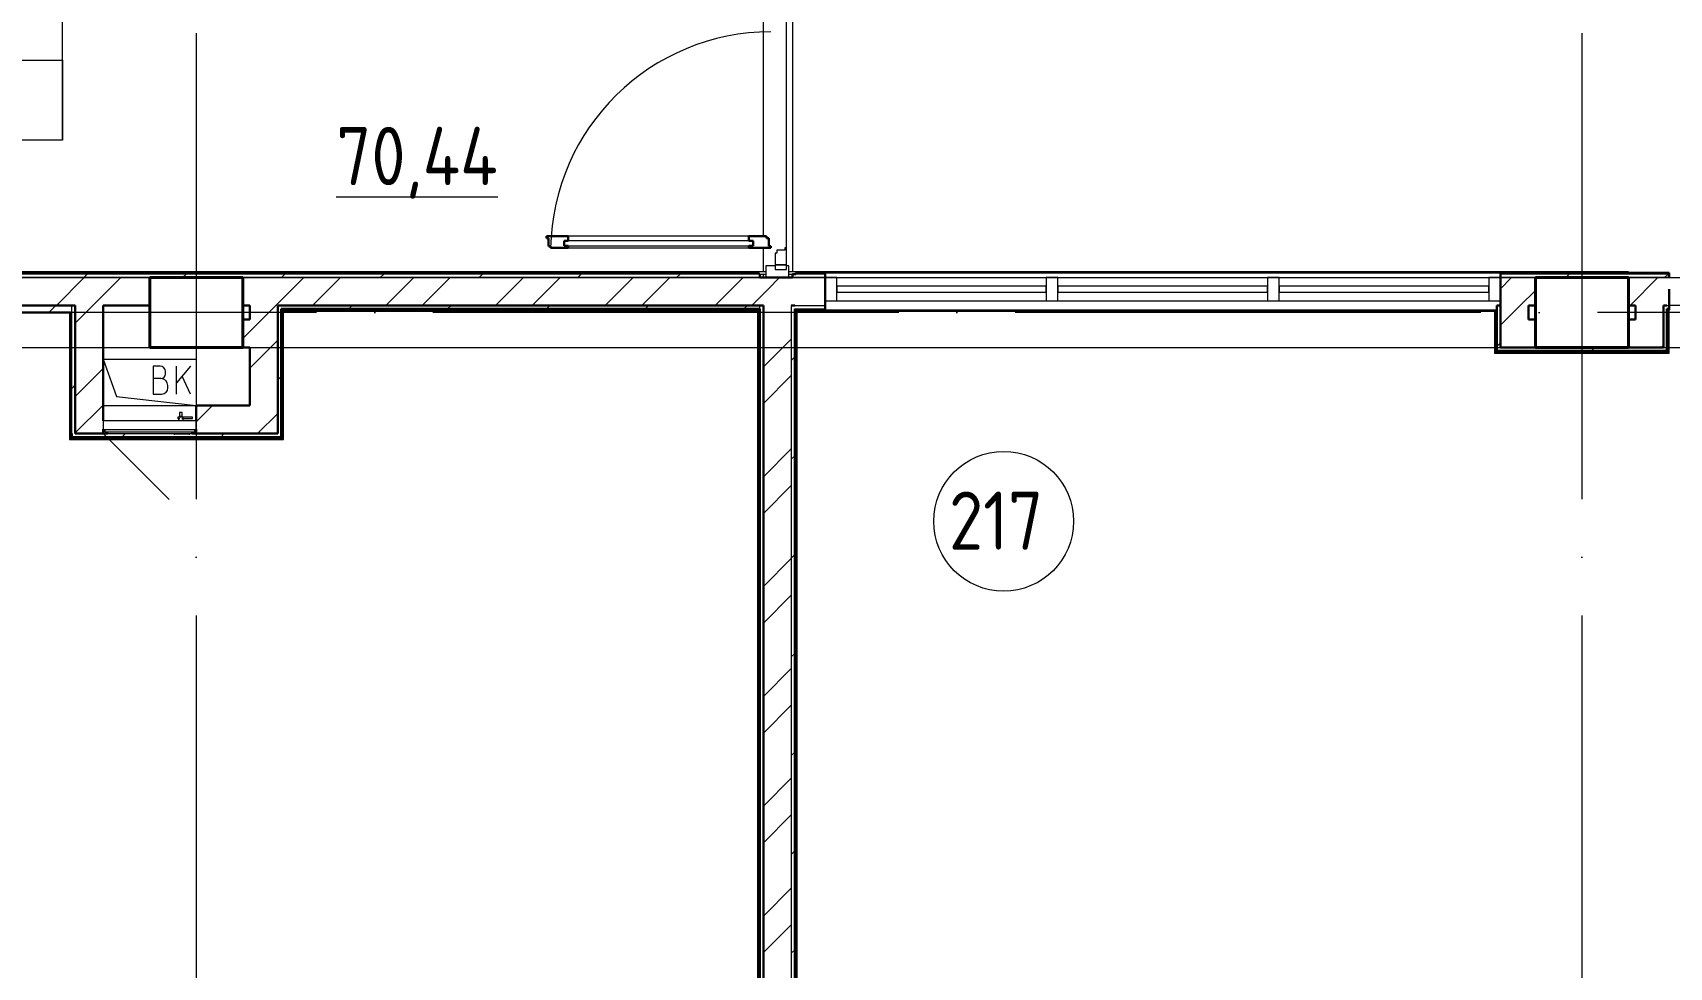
# Model space of a CAD drawing. Header units: millimetres. Extents: x -695119 to 412940, y -249585 to 622758.
# Drawn here: x 298338 to 305366, y 63650 to 67663 of the extents above; entities that cross this region are included whole.
import ezdxf

# ---------------------------------------------------------------- set-up
doc = ezdxf.new("R2010")
doc.units = ezdxf.units.MM
doc.linetypes.add('ADSK_Линия сетки', pattern=[25, 20, -2.5, 0, -2.5])
doc.linetypes.add('ADSK_Сверху', pattern=[450, 300, -150])
for name, color, linetype, lineweight in [('_СС_КНС-Внешние связи', 250, 'Continuous', 30), ('Витраж', 252, 'Continuous', 9), ('Двери', 8, 'Continuous', 9), ('Линии', 7, 'Continuous', 9), ('Марки помещений', 8, 'Continuous', 20), ('Несущие колонны', 252, 'Continuous', 18), ('Оборудование', 8, 'Continuous', 18), ('Ограждение', 8, 'Continuous', 9), ('Оси', 252, 'Continuous', 9), ('Панели витража', 8, 'Continuous', 9), ('Перекрытие', 252, 'Continuous', 18), ('Стены наружные', 252, 'Continuous', 18), ('Стены штриховка', 7, 'Continuous', 9)]:
    doc.layers.add(name, color=color, linetype=linetype, lineweight=lineweight)
doc.layers.add('Двери открывание', color=7, linetype='Continuous', lineweight=9, true_color=0xc0c0c0)
doc.styles.add('GOST Common_2', font='', dxfattribs={"width": 0.9, "height": 250})
doc.styles.get('GOST Common_2').set_extended_font_data('GOST type B')

# ---------------------------------------------------------------- blocks, each defined once
blk = doc.blocks.new('план 2 этажа')
at = {"color": 251, "lineweight": 18, "true_color": 0x636466}
for p, q in [((298640.8, 66261.6), (298698.3, 66100.5)), ((298640.8, 66261.6), (299040.8, 66261.6)), ((298885.3, 66230.9), (298855.3, 66230.9)), ((298855.3, 66230.9), (298855.3, 66110.9)), ((298908.6, 66197.6), (298908.6, 66207.6)), ((299015.3, 66230.9), (298955.3, 66159.4)), ((298955.3, 66110.9), (298955.3, 66230.9)), ((299040.8, 66261.6), (299040.8, 66061.6)), ((298888.6, 66177.6), (298855.3, 66177.6)), ((298918.6, 66137.6), (298918.6, 66147.6)), ((299015.3, 66110.9), (298979.3, 66188)), ((298698.3, 66100.5), (299040.8, 66061.6)), ((298855.3, 66110.9), (298891.9, 66110.9))]:
    blk.add_line(p, q, dxfattribs=at)
for centre, radius, start, end in [((298885.3, 66207.6), 23.3, 0, 90), ((298888.6, 66197.6), 20, 270, 0), ((298888.6, 66147.6), 30, 0, 90), ((298891.9, 66137.6), 26.7, 270, 0)]:
    blk.add_arc(centre, radius, start, end, dxfattribs=at)
at = {"layer": 'Витраж', "color": 251, "lineweight": 18, "true_color": 0x636466, "extrusion": (0, 0, -1)}
for p, q in [((301485.8, 66661.6), (301485.8, 66611.6)), ((301525.8, 66661.6), (301485.8, 66661.6)), ((301585.8, 66661.6), (301575.8, 66661.6)), ((301585.8, 66611.6), (301585.8, 66661.6)), ((301485.8, 66611.6), (301585.8, 66611.6)), ((301790.8, 66611.6), (301740.8, 66611.6)), ((301740.8, 66611.6), (301740.8, 66511.6)), ((301790.8, 66511.6), (301790.8, 66611.6)), ((302740.8, 66611.6), (302690.8, 66611.6)), ((302690.8, 66611.6), (302690.8, 66511.6)), ((302740.8, 66511.6), (302740.8, 66611.6)), ((303690.8, 66611.6), (303640.8, 66611.6)), ((303640.8, 66611.6), (303640.8, 66511.6)), ((303690.8, 66511.6), (303690.8, 66611.6)), ((301740.8, 66511.6), (301790.8, 66511.6)), ((302690.8, 66511.6), (302740.8, 66511.6)), ((303640.8, 66511.6), (303690.8, 66511.6))]:
    blk.add_line(p, q, dxfattribs=at)
at = {"layer": 'Витраж', "color": 251, "true_color": 0x636466}
for p, q in [((301790.8, 66611.6), (302690.8, 66611.6)), ((302740.8, 66611.6), (303640.8, 66611.6)), ((303690.8, 66611.6), (304590.8, 66611.6)), ((301790.8, 66511.6), (302690.8, 66511.6)), ((302740.8, 66511.6), (303640.8, 66511.6)), ((303690.8, 66511.6), (304590.8, 66511.6))]:
    blk.add_line(p, q, dxfattribs=at)
at = {"layer": 'Витраж', "color": 251, "lineweight": 18, "true_color": 0x636466}
for p, q in [((304640.8, 66611.6), (304590.8, 66611.6)), ((304590.8, 66611.6), (304590.8, 66511.6)), ((304640.8, 66511.6), (304640.8, 66611.6)), ((304590.8, 66511.6), (304640.8, 66511.6))]:
    blk.add_line(p, q, dxfattribs=at)
at = {"layer": 'Двери', "color": 251, "lineweight": 30, "true_color": 0x636466}
for p, q in [((300637.8, 66788.6), (300543.8, 66788.6)), ((300543.8, 66788.6), (300543.8, 66780.6)), ((300543.8, 66780.6), (300552.8, 66780.6)), ((300552.8, 66780.6), (300552.8, 66746.6)), ((300637.8, 66768.6), (300619.8, 66768.6)), ((300619.8, 66768.6), (300619.8, 66747.6)), ((300637.8, 66788.6), (300637.8, 66768.6)), ((301489.8, 66788.6), (301413.8, 66788.6)), ((301413.8, 66788.6), (301413.8, 66768.6)), ((301413.8, 66768.6), (301431.8, 66768.6)), ((301431.8, 66768.6), (301431.8, 66747.6)), ((301489.8, 66780.6), (301489.8, 66788.6)), ((301498.8, 66780.6), (301489.8, 66780.6)), ((301498.8, 66746.6), (301498.8, 66780.6)), ((300552.8, 66746.6), (300561.8, 66746.6)), ((300561.8, 66746.6), (300561.8, 66738.6)), ((300561.8, 66738.6), (300637.8, 66738.6)), ((300619.8, 66747.6), (300637.8, 66747.6)), ((300637.8, 66747.6), (300637.8, 66738.6)), ((301413.8, 66747.6), (301413.8, 66738.6)), ((301431.8, 66747.6), (301413.8, 66747.6)), ((301413.8, 66738.6), (301507.8, 66738.6)), ((301507.8, 66746.6), (301498.8, 66746.6)), ((301507.8, 66738.6), (301507.8, 66746.6))]:
    blk.add_line(p, q, dxfattribs=at)
at = {"layer": 'Двери', "color": 251, "true_color": 0x636466}
for p, q in [((301431.8, 66768.6), (300619.8, 66768.6)), ((300619.8, 66768.6), (300619.8, 66747.6)), ((301413.8, 66788.6), (300637.8, 66788.6)), ((301431.8, 66747.6), (301431.8, 66768.6)), ((300619.8, 66747.6), (301431.8, 66747.6)), ((300637.8, 66738.6), (301413.8, 66738.6)), ((301525.8, 66715.6), (301525.8, 66666.6)), ((301533.8, 66715.6), (301525.8, 66715.6)), ((301567.8, 66729.6), (301533.8, 66729.6)), ((301533.8, 66729.6), (301533.8, 66715.6)), ((301575.8, 66738.6), (301567.8, 66738.6)), ((301567.8, 66738.6), (301567.8, 66729.6)), ((301575.8, 66666.6), (301575.8, 66738.6)), ((301575.8, 66666.6), (301525.8, 66666.6)), ((301525.8, 66666.6), (301525.8, 66646.6)), ((301525.8, 66666.6), (301575.8, 66666.6)), ((301525.8, 66646.6), (301575.8, 66646.6)), ((301575.8, 66646.6), (301575.8, 66666.6))]:
    blk.add_line(p, q, dxfattribs=at)
at = {"layer": 'Двери открывание', "color": 251, "true_color": 0x636466}
blk.add_arc((301507.8, 66720.6), 946, 90, 178.90974, dxfattribs=at)
at = {"layer": 'Линии', "color": 251, "linetype": 'ADSK_Сверху', "ltscale": 100, "true_color": 0x636466}
for p, q in [((279385.8, 66611.6), (312595.8, 66611.6)), ((279385.8, 66311.6), (312595.8, 66311.6))]:
    blk.add_line(p, q, dxfattribs=at)
at = {"layer": 'Марки помещений', "color": 251, "true_color": 0x636466}
blk.add_circle((302507.8, 65565), 300, dxfattribs=at)
at = {"layer": 'Несущие колонны', "color": 251, "lineweight": 40, "true_color": 0x636466}
for p, q in [((298840.8, 66611.6), (299240.8, 66611.6)), ((298840.8, 66311.6), (298840.8, 66611.6)), ((299240.8, 66611.6), (298840.8, 66611.6)), ((299240.8, 66611.6), (299240.8, 66311.6)), ((304790.8, 66611.6), (305190.8, 66611.6)), ((304790.8, 66311.6), (304790.8, 66611.6)), ((305190.8, 66611.6), (304790.8, 66611.6)), ((305190.8, 66611.6), (305190.8, 66311.6)), ((298840.8, 66491.6), (298840.8, 66311.6)), ((299240.8, 66311.6), (299240.8, 66491.6)), ((304790.8, 66491.6), (304790.8, 66311.6)), ((305190.8, 66311.6), (305190.8, 66491.6)), ((299240.8, 66311.6), (298840.8, 66311.6)), ((298840.8, 66311.6), (299240.8, 66311.6)), ((305190.8, 66311.6), (304790.8, 66311.6)), ((304790.8, 66311.6), (305190.8, 66311.6))]:
    blk.add_line(p, q, dxfattribs=at)
at = {"layer": 'Несущие колонны', "color": 251, "true_color": 0x636466}
for p, q in [((298840.8, 66611.6), (298840.8, 66491.6)), ((299240.8, 66491.6), (299240.8, 66611.6)), ((304790.8, 66611.6), (304790.8, 66491.6)), ((305190.8, 66491.6), (305190.8, 66611.6))]:
    blk.add_line(p, q, dxfattribs=at)
at = {"layer": 'Оборудование', "color": 251, "true_color": 0x636466}
for p, q in [((298640.8, 65996.6), (298640.8, 65960.2)), ((299040.8, 65996.6), (298640.8, 65996.6)), ((298969.5, 66012), (298961.2, 66012)), ((298961.2, 66012), (298961.2, 66007)), ((298961.2, 66007), (298969.5, 66007)), ((298964.7, 66012.5), (298964.7, 65996.6)), ((298984, 66012.5), (298964.7, 66012.5)), ((298968.2, 66014.5), (298966.2, 66012.5)), ((298968.2, 66032), (298968.2, 66014.5)), ((298980.4, 66032), (298968.2, 66032)), ((298980.4, 66014.5), (298968.2, 66014.5)), ((299025, 66012), (298979.1, 66012)), ((298979.1, 66007), (299025, 66007)), ((298980.4, 66014.5), (298980.4, 66032)), ((298982.4, 66012.5), (298980.4, 66014.5)), ((298984, 65996.6), (298984, 66012.5)), ((299025, 66007), (299025, 66012)), ((299040.8, 65960.2), (299040.8, 65996.6)), ((298640.8, 65941.6), (298923.7, 65658.8)), ((298641.7, 65959.3), (299039.9, 65959.3)), ((298647.8, 65959.3), (298647.8, 65949.6)), ((298648.8, 65948.6), (299032.9, 65948.6)), ((298659.8, 65947.1), (298659.8, 65941.6)), ((298659.8, 65941.6), (299021.8, 65941.6)), ((298944.3, 65941.6), (298944.3, 65939.6)), ((298944.3, 65939.6), (298948.3, 65939.6)), ((299008.8, 65939.6), (298948.3, 65939.6)), ((299008.8, 65939.6), (299012.8, 65939.6)), ((299012.8, 65939.6), (299012.8, 65941.6)), ((299021.8, 65941.6), (299021.8, 65947.1)), ((299033.8, 65949.6), (299033.8, 65959.3))]:
    blk.add_line(p, q, dxfattribs=at)
for points, knots in [([(298640.8, 65960.2), (298640.8, 65960.2), (298640.8, 65960), (298640.9, 65959.8), (298641.1, 65959.6), (298641.2, 65959.5), (298641.4, 65959.4), (298641.5, 65959.4), (298641.6, 65959.3), (298641.7, 65959.3)], [-1, -1, -1, -1, -0.833333, -0.666667, -0.5, -0.333333, -0.25, -0.166667, 0, 0, 0, 0]), ([(298647.8, 65949.6), (298647.8, 65949.5), (298647.8, 65949.3), (298647.9, 65949.1), (298648, 65949), (298648.2, 65948.8), (298648.3, 65948.8), (298648.4, 65948.7), (298648.6, 65948.7), (298648.7, 65948.6), (298648.8, 65948.6)], [-1, -1, -1, -1, -0.833333, -0.666667, -0.541667, -0.416667, -0.333333, -0.25, -0.166667, 0, 0, 0, 0]), ([(298658.3, 65948.6), (298658.4, 65948.6), (298658.6, 65948.6), (298658.9, 65948.5), (298659, 65948.4), (298659.2, 65948.3), (298659.4, 65948.2), (298659.5, 65948), (298659.6, 65947.9), (298659.7, 65947.7), (298659.8, 65947.4), (298659.8, 65947.2), (298659.8, 65947.1)], [-1, -1, -1, -1, -0.833333, -0.75, -0.666667, -0.583333, -0.5, -0.416667, -0.333333, -0.25, -0.166667, 0, 0, 0, 0]), ([(299021.8, 65947.1), (299021.8, 65947.2), (299021.8, 65947.4), (299021.9, 65947.7), (299022, 65947.9), (299022.1, 65948), (299022.3, 65948.2), (299022.4, 65948.3), (299022.6, 65948.4), (299022.8, 65948.5), (299023, 65948.6), (299023.2, 65948.6), (299023.3, 65948.6)], [0, 0, 0, 0, 0.166667, 0.25, 0.333333, 0.416667, 0.5, 0.583333, 0.666667, 0.75, 0.833333, 1, 1, 1, 1]), ([(299032.9, 65948.6), (299032.9, 65948.6), (299033.1, 65948.7), (299033.2, 65948.7), (299033.3, 65948.8), (299033.5, 65948.8), (299033.6, 65949), (299033.7, 65949.1), (299033.8, 65949.3), (299033.8, 65949.5), (299033.8, 65949.6)], [0, 0, 0, 0, 0.166667, 0.25, 0.333333, 0.416667, 0.541667, 0.666667, 0.833333, 1, 1, 1, 1]), ([(299039.9, 65959.3), (299040, 65959.3), (299040.1, 65959.4), (299040.3, 65959.4), (299040.4, 65959.5), (299040.6, 65959.6), (299040.7, 65959.8), (299040.8, 65960), (299040.8, 65960.2), (299040.8, 65960.2)], [0, 0, 0, 0, 0.166667, 0.25, 0.333333, 0.5, 0.666667, 0.833333, 1, 1, 1, 1])]:
    blk.add_open_spline(points, degree=3, knots=knots, dxfattribs=at)
at = {"layer": 'Ограждение', "color": 251, "true_color": 0x636466}
for p, q in [((301485.8, 66636.6), (295385.8, 66636.6)), ((301460.8, 66626.6), (301485.8, 66626.6)), ((305190.8, 66636.6), (301585.8, 66636.6)), ((301585.8, 66626.6), (301600.8, 66626.6)), ((305190.8, 66636.6), (305190.8, 66631.6)), ((298495.8, 66461.6), (298495.8, 65916.6)), ((299415.8, 66466.6), (299410.8, 66471.6)), ((299415.8, 65916.6), (299415.8, 66466.6)), ((299415.8, 66466.6), (301450.8, 66466.6)), ((301455.8, 66471.6), (301450.8, 66466.6)), ((301450.8, 66466.6), (301450.8, 60496.6)), ((301620.8, 66466.6), (301615.8, 66471.6)), ((301620.8, 60496.6), (301620.8, 66466.6)), ((301620.8, 66466.6), (304615.8, 66466.6)), ((304615.8, 66466.6), (304620.8, 66471.6)), ((304615.8, 66466.6), (304615.8, 66286.6)), ((305365.8, 66286.6), (305365.8, 66471.6)), ((304615.8, 66286.6), (304620.8, 66291.6)), ((304615.8, 66286.6), (305365.8, 66286.6)), ((305365.8, 66286.6), (305360.8, 66291.6)), ((298500.8, 65921.6), (298495.8, 65916.6)), ((299415.8, 65916.6), (299410.8, 65921.6)), ((298495.8, 65916.6), (299415.8, 65916.6))]:
    blk.add_line(p, q, dxfattribs=at)
at = {"layer": 'Оси', "color": 251, "linetype": 'ADSK_Линия сетки', "ltscale": 100, "true_color": 0x636466}
for p, q in [((299040.8, 112662.3), (299040.8, 46685.5)), ((304990.8, 112662.3), (304990.8, 47955.5)), ((332058.1, 66461.6), (255080.8, 66461.6))]:
    blk.add_line(p, q, dxfattribs=at)
at = {"layer": 'Панели витража', "color": 251, "lineweight": 18, "true_color": 0x636466}
for p, q in [((302690.8, 66574.1), (301790.8, 66574.1)), ((301790.8, 66574.1), (301790.8, 66549.1)), ((302690.8, 66549.1), (302690.8, 66574.1)), ((303640.8, 66574.1), (302740.8, 66574.1)), ((302740.8, 66574.1), (302740.8, 66549.1)), ((303640.8, 66549.1), (303640.8, 66574.1)), ((304590.8, 66574.1), (303690.8, 66574.1)), ((303690.8, 66574.1), (303690.8, 66549.1)), ((304590.8, 66549.1), (304590.8, 66574.1)), ((301790.8, 66549.1), (302690.8, 66549.1)), ((302740.8, 66549.1), (303640.8, 66549.1)), ((303690.8, 66549.1), (304590.8, 66549.1))]:
    blk.add_line(p, q, dxfattribs=at)
at = {"layer": 'Перекрытие', "color": 251, "ltscale": 100, "true_color": 0x636466}
for p, q in [((301573.7, 68594.6), (301573.7, 66738.6)), ((298640.8, 66261.6), (299040.8, 66261.6)), ((299040.8, 66261.6), (299040.8, 66061.6))]:
    blk.add_line(p, q, dxfattribs=at)
at = {"layer": 'Стены наружные', "color": 251, "true_color": 0x636466}
for p, q in [((301600.8, 68691.6), (301600.8, 66636.6)), ((301475.8, 66788.6), (301475.8, 68544.6)), ((301475.8, 66636.6), (301475.8, 66738.6)), ((301475.8, 66611.6), (301475.8, 66626.6)), ((301740.8, 66631.6), (304640.8, 66631.6)), ((298840.8, 66491.6), (298840.8, 66611.6)), ((299240.8, 66611.6), (299240.8, 66491.6)), ((304790.8, 66491.6), (304790.8, 66611.6)), ((305190.8, 66611.6), (305190.8, 66491.6)), ((306865.8, 66491.6), (305365.8, 66491.6)), ((304620.8, 66471.6), (301740.8, 66471.6)), ((298640.8, 66061.6), (299040.8, 66061.6))]:
    blk.add_line(p, q, dxfattribs=at)
at = {"layer": 'Стены наружные', "color": 251, "lineweight": 30, "true_color": 0x636466}
for p, q in [((301455.8, 66631.6), (297385.8, 66631.6)), ((301455.8, 66626.6), (301455.8, 66631.6)), ((301460.8, 66626.6), (301455.8, 66626.6)), ((301460.8, 66611.6), (301460.8, 66626.6)), ((301615.8, 66626.6), (301600.8, 66626.6)), ((301600.8, 66626.6), (301600.8, 66611.6)), ((301740.8, 66631.6), (301615.8, 66631.6)), ((301615.8, 66631.6), (301615.8, 66626.6)), ((301740.8, 66471.6), (301740.8, 66631.6)), ((304640.8, 66311.6), (304640.8, 66631.6)), ((305365.8, 66631.6), (304640.8, 66631.6)), ((305365.8, 66611.6), (305365.8, 66631.6)), ((298840.8, 66611.6), (299240.8, 66611.6)), ((301600.8, 66611.6), (301460.8, 66611.6)), ((304790.8, 66611.6), (305190.8, 66611.6)), ((305365.8, 66471.6), (305365.8, 66561.6)), ((297745.8, 66491.6), (298520.8, 66491.6)), ((298520.8, 66491.6), (298520.8, 65941.6)), ((298640.8, 66491.6), (298840.8, 66491.6)), ((298640.8, 65996.6), (298640.8, 66491.6)), ((299240.8, 66491.6), (299270.8, 66491.6)), ((299270.8, 66491.6), (299270.8, 66431.6)), ((299390.8, 66491.6), (301475.8, 66491.6)), ((299390.8, 65941.6), (299390.8, 66491.6)), ((301475.8, 60486.6), (301475.8, 66491.6)), ((301595.8, 66491.6), (301610.8, 66491.6)), ((304640.8, 66491.6), (304625.8, 66491.6)), ((304625.8, 66296.6), (304625.8, 66491.6)), ((304760.8, 66491.6), (304790.8, 66491.6)), ((304760.8, 66431.6), (304760.8, 66491.6)), ((305190.8, 66491.6), (305220.8, 66491.6)), ((305220.8, 66491.6), (305220.8, 66431.6)), ((305340.8, 66491.6), (305355.8, 66491.6)), ((305340.8, 66311.6), (305340.8, 66491.6)), ((297745.8, 66461.6), (298500.8, 66461.6)), ((298500.8, 66461.6), (298500.8, 65921.6)), ((299270.8, 66431.6), (299240.8, 66431.6)), ((299240.8, 66431.6), (299240.8, 66311.6)), ((299405.8, 66476.6), (301460.8, 66476.6)), ((299405.8, 65926.6), (299405.8, 66476.6)), ((299410.8, 65921.6), (299410.8, 66471.6)), ((299410.8, 66471.6), (301455.8, 66471.6)), ((301455.8, 66471.6), (301455.8, 60496.6)), ((301460.8, 66476.6), (301460.8, 60491.6)), ((301610.8, 66476.6), (301610.8, 60491.6)), ((301615.8, 66471.6), (301740.8, 66471.6)), ((301615.8, 60496.6), (301615.8, 66471.6)), ((304625.8, 66471.6), (304620.8, 66471.6)), ((304620.8, 66471.6), (304620.8, 66291.6)), ((304790.8, 66431.6), (304760.8, 66431.6)), ((304790.8, 66311.6), (304790.8, 66431.6)), ((305220.8, 66431.6), (305190.8, 66431.6)), ((305190.8, 66431.6), (305190.8, 66311.6)), ((305355.8, 66476.6), (305360.8, 66476.6)), ((305355.8, 66296.6), (305355.8, 66476.6)), ((305360.8, 66471.6), (305365.8, 66471.6)), ((305360.8, 66291.6), (305360.8, 66471.6)), ((299240.8, 66311.6), (299270.8, 66311.6)), ((299270.8, 66311.6), (299270.8, 66061.6)), ((304620.8, 66291.6), (305360.8, 66291.6)), ((304625.8, 66296.6), (305355.8, 66296.6)), ((304640.8, 66311.6), (305340.8, 66311.6)), ((299270.8, 66061.6), (299040.8, 66061.6)), ((299040.8, 66061.6), (299040.8, 65996.6)), ((298500.8, 65921.6), (299410.8, 65921.6)), ((298505.8, 65941.6), (298505.8, 65926.6)), ((298505.8, 65926.6), (299405.8, 65926.6)), ((298659.8, 65941.6), (298520.8, 65941.6)), ((298640.8, 65941.6), (298640.8, 65960)), ((299390.8, 65941.6), (299021.8, 65941.6)), ((299040.8, 65960), (299040.8, 65941.6))]:
    blk.add_line(p, q, dxfattribs=at)
at = {"layer": 'Стены наружные', "color": 251, "linetype": 'Continuous', "lineweight": 9, "true_color": 0x636466}
for p, q in [((298360.5, 66626.6), (298365.5, 66631.6)), ((298431.2, 66626.6), (298436.2, 66631.6)), ((298501.9, 66626.6), (298506.9, 66631.6)), ((298557.6, 66611.6), (298572.6, 66626.6)), ((298572.6, 66626.6), (298577.6, 66631.6)), ((298643.3, 66626.6), (298648.3, 66631.6)), ((298714, 66626.6), (298719, 66631.6)), ((298784.8, 66626.6), (298789.8, 66631.6)), ((298855.5, 66626.6), (298860.5, 66631.6)), ((298926.2, 66626.6), (298931.2, 66631.6)), ((298981.9, 66611.6), (298996.9, 66626.6)), ((298996.9, 66626.6), (299001.9, 66631.6)), ((299067.6, 66626.6), (299072.6, 66631.6)), ((299138.3, 66626.6), (299143.3, 66631.6)), ((299209, 66626.6), (299214, 66631.6)), ((299279.7, 66626.6), (299284.7, 66631.6)), ((299350.4, 66626.6), (299355.4, 66631.6)), ((299406.2, 66611.6), (299421.2, 66626.6)), ((299421.2, 66626.6), (299426.2, 66631.6)), ((299491.9, 66626.6), (299496.9, 66631.6)), ((299562.6, 66626.6), (299567.6, 66631.6)), ((299633.3, 66626.6), (299638.3, 66631.6)), ((299704, 66626.6), (299709, 66631.6)), ((299774.7, 66626.6), (299779.7, 66631.6)), ((299830.4, 66611.6), (299845.4, 66626.6)), ((299845.4, 66626.6), (299850.4, 66631.6)), ((299916.1, 66626.6), (299921.1, 66631.6)), ((299986.8, 66626.6), (299991.8, 66631.6)), ((300057.5, 66626.6), (300062.5, 66631.6)), ((300128.3, 66626.6), (300133.3, 66631.6)), ((300199, 66626.6), (300204, 66631.6)), ((300254.7, 66611.6), (300269.7, 66626.6)), ((300269.7, 66626.6), (300274.7, 66631.6)), ((300340.4, 66626.6), (300345.4, 66631.6)), ((300411.1, 66626.6), (300416.1, 66631.6)), ((300481.8, 66626.6), (300486.8, 66631.6)), ((300552.5, 66626.6), (300557.5, 66631.6)), ((300623.2, 66626.6), (300628.2, 66631.6)), ((300678.9, 66611.6), (300693.9, 66626.6)), ((300693.9, 66626.6), (300698.9, 66631.6)), ((300764.7, 66626.6), (300769.7, 66631.6)), ((300835.4, 66626.6), (300840.4, 66631.6)), ((300906.1, 66626.6), (300911.1, 66631.6)), ((300976.8, 66626.6), (300981.8, 66631.6)), ((301047.5, 66626.6), (301052.5, 66631.6)), ((301103.2, 66611.6), (301118.2, 66626.6)), ((301118.2, 66626.6), (301123.2, 66631.6)), ((301188.9, 66626.6), (301193.9, 66631.6)), ((301259.6, 66626.6), (301264.6, 66631.6)), ((301330.3, 66626.6), (301335.3, 66631.6)), ((301401, 66626.6), (301406, 66631.6)), ((301615.8, 66629.3), (301618.2, 66631.6)), ((301683.9, 66626.6), (301688.9, 66631.6)), ((304653.7, 66626.6), (304658.7, 66631.6)), ((304724.5, 66626.6), (304729.5, 66631.6)), ((304795.2, 66626.6), (304800.2, 66631.6)), ((304865.9, 66626.6), (304870.9, 66631.6)), ((304921.6, 66611.6), (304936.6, 66626.6)), ((304936.6, 66626.6), (304941.6, 66631.6)), ((305007.3, 66626.6), (305012.3, 66631.6)), ((305078, 66626.6), (305083, 66631.6)), ((305148.7, 66626.6), (305153.7, 66631.6)), ((305219.4, 66626.6), (305224.4, 66631.6)), ((305290.1, 66626.6), (305295.1, 66631.6)), ((305345.8, 66611.6), (305360.8, 66626.6)), ((305360.8, 66626.6), (305365.8, 66631.6)), ((298439.7, 66491.6), (298559.7, 66611.6)), ((298596.9, 66491.6), (298716.9, 66611.6)), ((299382.7, 66491.6), (299502.7, 66611.6)), ((299539.8, 66491.6), (299659.8, 66611.6)), ((299854.1, 66491.6), (299974.1, 66611.6)), ((300011.3, 66491.6), (300131.3, 66611.6)), ((300325.6, 66491.6), (300445.6, 66611.6)), ((300482.8, 66491.6), (300602.8, 66611.6)), ((300797.1, 66491.6), (300917.1, 66611.6)), ((300954.2, 66491.6), (301074.2, 66611.6)), ((301268.5, 66491.6), (301388.5, 66611.6)), ((301475.8, 66541.8), (301495.7, 66561.6)), ((301495.7, 66561.6), (301545.7, 66611.6)), ((304640.8, 66563.7), (304688.8, 66611.6)), ((304725.9, 66491.6), (304790.8, 66556.5)), ((305197.4, 66491.6), (305317.4, 66611.6)), ((298407.6, 66461.6), (298437.6, 66491.6)), ((298520.8, 66415.6), (298596.9, 66491.6)), ((299322.7, 66431.6), (299382.7, 66491.6)), ((299695.4, 66476.6), (299710.4, 66491.6)), ((300119.7, 66476.6), (300134.7, 66491.6)), ((300543.9, 66476.6), (300558.9, 66491.6)), ((300968.2, 66476.6), (300983.2, 66491.6)), ((301392.5, 66476.6), (301407.5, 66491.6)), ((301425.7, 66491.6), (301475.8, 66541.8)), ((301740, 66491.6), (301740.8, 66492.5)), ((304640.8, 66406.5), (304725.9, 66491.6)), ((298500.8, 66413.4), (298505.8, 66418.4)), ((299240.8, 66349.8), (299322.7, 66431.6)), ((299405.8, 66469.9), (299410.8, 66474.9)), ((299410.8, 66474.9), (299412.6, 66476.6)), ((299478.3, 66471.6), (299483.3, 66476.6)), ((299549, 66471.6), (299554, 66476.6)), ((299619.7, 66471.6), (299624.7, 66476.6)), ((299690.4, 66471.6), (299695.4, 66476.6)), ((299761.1, 66471.6), (299766.1, 66476.6)), ((299831.8, 66471.6), (299836.8, 66476.6)), ((299902.5, 66471.6), (299907.5, 66476.6)), ((299973.3, 66471.6), (299978.3, 66476.6)), ((300044, 66471.6), (300049, 66476.6)), ((300114.7, 66471.6), (300119.7, 66476.6)), ((300185.4, 66471.6), (300190.4, 66476.6)), ((300256.1, 66471.6), (300261.1, 66476.6)), ((300326.8, 66471.6), (300331.8, 66476.6)), ((300397.5, 66471.6), (300402.5, 66476.6)), ((300468.2, 66471.6), (300473.2, 66476.6)), ((300538.9, 66471.6), (300543.9, 66476.6)), ((300609.7, 66471.6), (300614.7, 66476.6)), ((300680.4, 66471.6), (300685.4, 66476.6)), ((300751.1, 66471.6), (300756.1, 66476.6)), ((300821.8, 66471.6), (300826.8, 66476.6)), ((300892.5, 66471.6), (300897.5, 66476.6)), ((300963.2, 66471.6), (300968.2, 66476.6)), ((301033.9, 66471.6), (301038.9, 66476.6)), ((301104.6, 66471.6), (301109.6, 66476.6)), ((301175.3, 66471.6), (301180.3, 66476.6)), ((301246, 66471.6), (301251, 66476.6)), ((301316.8, 66471.6), (301321.8, 66476.6)), ((301387.5, 66471.6), (301392.5, 66476.6)), ((301455.8, 66469.3), (301458.2, 66471.6)), ((301458.2, 66471.6), (301460.8, 66474.3)), ((301610.8, 66412.1), (301615.8, 66417.1)), ((301670.3, 66471.6), (301675.3, 66476.6)), ((304620.8, 66452.3), (304625.8, 66457.3)), ((305355.8, 66409.5), (305360.8, 66414.5)), ((298500.8, 66342.7), (298505.8, 66347.7)), ((299359.8, 66311.6), (299390.8, 66342.6)), ((299405.8, 66399.2), (299410.8, 66404.2)), ((301455.8, 66398.6), (301460.8, 66403.6)), ((301475.8, 66227.5), (301595.8, 66347.5)), ((301610.8, 66341.4), (301615.8, 66346.4)), ((304620.8, 66381.6), (304625.8, 66386.6)), ((305355.8, 66338.8), (305360.8, 66343.8)), ((298500.8, 66272), (298505.8, 66277)), ((299270.8, 66222.6), (299359.8, 66311.6)), ((299405.8, 66328.5), (299410.8, 66333.5)), ((301455.8, 66327.8), (301460.8, 66332.8)), ((301595.8, 66255.7), (301610.8, 66270.7)), ((301610.8, 66270.7), (301615.8, 66275.7)), ((304620.8, 66310.9), (304625.8, 66315.9)), ((304625.8, 66315.9), (304640.8, 66330.9)), ((304672.3, 66291.6), (304677.3, 66296.6)), ((304743, 66291.6), (304748, 66296.6)), ((304813.7, 66291.6), (304818.7, 66296.6)), ((304884.4, 66291.6), (304889.4, 66296.6)), ((304955.1, 66291.6), (304960.1, 66296.6)), ((305025.8, 66291.6), (305030.8, 66296.6)), ((305030.8, 66296.6), (305045.8, 66311.6)), ((305096.6, 66291.6), (305101.6, 66296.6)), ((305167.3, 66291.6), (305172.3, 66296.6)), ((305238, 66291.6), (305243, 66296.6)), ((305308.7, 66291.6), (305313.7, 66296.6)), ((305331.7, 66311.6), (305340.8, 66320.8)), ((298500.8, 66201.3), (298505.8, 66206.3)), ((298520.8, 66101.2), (298640.8, 66221.2)), ((299405.8, 66257.7), (299410.8, 66262.7)), ((301455.8, 66257.1), (301460.8, 66262.1)), ((301610.8, 66200), (301615.8, 66205)), ((298500.8, 66130.6), (298505.8, 66135.6)), ((298505.8, 66135.6), (298520.8, 66150.6)), ((299390.8, 66172), (299405.8, 66187)), ((299405.8, 66187), (299410.8, 66192)), ((301455.8, 66186.4), (301460.8, 66191.4)), ((301475.8, 66070.3), (301595.8, 66190.3)), ((301610.8, 66129.3), (301615.8, 66134.3)), ((298500.8, 66059.9), (298505.8, 66064.9)), ((298520.8, 65944.1), (298640.8, 66064.1)), ((299040.8, 65992.6), (299109.8, 66061.6)), ((299405.8, 66116.3), (299410.8, 66121.3)), ((301455.8, 66115.7), (301460.8, 66120.7)), ((301610.8, 66058.6), (301615.8, 66063.6)), ((298500.8, 65989.1), (298505.8, 65994.1)), ((299304.1, 65941.6), (299390.8, 66028.3)), ((299405.8, 66045.6), (299410.8, 66050.6)), ((301455.8, 66045), (301460.8, 66050)), ((301610.8, 65987.9), (301615.8, 65992.9)), ((298504, 65921.6), (298509, 65926.6)), ((298574.7, 65921.6), (298579.7, 65926.6)), ((298645.4, 65921.6), (298650.4, 65926.6)), ((298716.2, 65921.6), (298721.2, 65926.6)), ((298721.2, 65926.6), (298736.2, 65941.6)), ((298786.9, 65921.6), (298791.9, 65926.6)), ((298857.6, 65921.6), (298862.6, 65926.6)), ((298928.3, 65921.6), (298933.3, 65926.6)), ((298999, 65921.6), (299004, 65926.6)), ((299069.7, 65921.6), (299074.7, 65926.6)), ((299140.4, 65921.6), (299145.4, 65926.6)), ((299145.4, 65926.6), (299160.4, 65941.6)), ((299211.1, 65921.6), (299216.1, 65926.6)), ((299281.8, 65921.6), (299286.8, 65926.6)), ((299352.5, 65921.6), (299357.5, 65926.6)), ((299405.8, 65974.9), (299410.8, 65979.9)), ((301455.8, 65974.3), (301460.8, 65979.3)), ((301610.8, 65917.2), (301615.8, 65922.2)), ((301455.8, 65903.6), (301460.8, 65908.6)), ((301475.8, 65756), (301595.8, 65876)), ((301610.8, 65846.5), (301615.8, 65851.5)), ((301455.8, 65832.9), (301460.8, 65837.9)), ((301595.8, 65831.5), (301610.8, 65846.5)), ((301610.8, 65775.7), (301615.8, 65780.7)), ((301455.8, 65762.2), (301460.8, 65767.2)), ((301475.8, 65598.8), (301595.8, 65718.8)), ((301610.8, 65705), (301615.8, 65710)), ((301455.8, 65691.5), (301460.8, 65696.5)), ((301610.8, 65634.3), (301615.8, 65639.3)), ((301455.8, 65620.7), (301460.8, 65625.7)), ((301610.8, 65563.6), (301615.8, 65568.6)), ((301455.8, 65550), (301460.8, 65555)), ((301610.8, 65492.9), (301615.8, 65497.9)), ((301455.8, 65479.3), (301460.8, 65484.3)), ((301610.8, 65422.2), (301615.8, 65427.2)), ((301455.8, 65408.6), (301460.8, 65413.6)), ((301475.8, 65284.5), (301595.8, 65404.5)), ((301595.8, 65407.2), (301610.8, 65422.2)), ((301610.8, 65351.5), (301615.8, 65356.5)), ((301455.8, 65337.9), (301460.8, 65342.9)), ((301610.8, 65280.8), (301615.8, 65285.8)), ((301455.8, 65267.2), (301460.8, 65272.2)), ((301475.8, 65127.4), (301595.8, 65247.4)), ((301455.8, 65196.5), (301460.8, 65201.5)), ((301610.8, 65210.1), (301615.8, 65215.1)), ((301455.8, 65125.8), (301460.8, 65130.8)), ((301610.8, 65139.3), (301615.8, 65144.3)), ((301455.8, 65055.1), (301460.8, 65060.1)), ((301610.8, 65068.6), (301615.8, 65073.6)), ((301455.8, 64984.3), (301460.8, 64989.3)), ((301595.8, 64982.9), (301610.8, 64997.9)), ((301610.8, 64997.9), (301615.8, 65002.9)), ((301455.8, 64913.6), (301460.8, 64918.6)), ((301475.8, 64813.1), (301595.8, 64933.1)), ((301610.8, 64927.2), (301615.8, 64932.2)), ((301455.8, 64842.9), (301460.8, 64847.9)), ((301610.8, 64856.5), (301615.8, 64861.5)), ((301455.8, 64772.2), (301460.8, 64777.2)), ((301475.8, 64655.9), (301595.8, 64775.9)), ((301610.8, 64785.8), (301615.8, 64790.8)), ((301455.8, 64701.5), (301460.8, 64706.5)), ((301610.8, 64715.1), (301615.8, 64720.1)), ((301455.8, 64630.8), (301460.8, 64635.8)), ((301610.8, 64644.4), (301615.8, 64649.4)), ((301455.8, 64560.1), (301460.8, 64565.1)), ((301595.8, 64558.7), (301610.8, 64573.7)), ((301610.8, 64573.7), (301615.8, 64578.7)), ((301455.8, 64489.4), (301460.8, 64494.4)), ((301475.8, 64341.6), (301595.8, 64461.6)), ((301610.8, 64502.9), (301615.8, 64507.9)), ((301455.8, 64418.7), (301460.8, 64423.7)), ((301610.8, 64432.2), (301615.8, 64437.2)), ((301455.8, 64347.9), (301460.8, 64352.9)), ((301475.8, 64184.5), (301595.8, 64304.5)), ((301610.8, 64361.5), (301615.8, 64366.5)), ((301455.8, 64277.2), (301460.8, 64282.2)), ((301610.8, 64290.8), (301615.8, 64295.8)), ((301455.8, 64206.5), (301460.8, 64211.5)), ((301610.8, 64220.1), (301615.8, 64225.1)), ((301455.8, 64135.8), (301460.8, 64140.8)), ((301595.8, 64134.4), (301610.8, 64149.4)), ((301610.8, 64149.4), (301615.8, 64154.4)), ((301455.8, 64065.1), (301460.8, 64070.1)), ((301610.8, 64078.7), (301615.8, 64083.7)), ((301455.8, 63994.4), (301460.8, 63999.4)), ((301475.8, 63870.1), (301595.8, 63990.1)), ((301610.8, 64008), (301615.8, 64013)), ((301455.8, 63923.7), (301460.8, 63928.7)), ((301610.8, 63937.3), (301615.8, 63942.3)), ((301455.8, 63853), (301460.8, 63858)), ((301475.8, 63713), (301595.8, 63833)), ((301610.8, 63866.6), (301615.8, 63871.6)), ((301455.8, 63782.3), (301460.8, 63787.3)), ((301610.8, 63795.8), (301615.8, 63800.8)), ((301455.8, 63711.6), (301460.8, 63716.6)), ((301595.8, 63710.1), (301610.8, 63725.1)), ((301610.8, 63725.1), (301615.8, 63730.1)), ((301610.8, 63654.4), (301615.8, 63659.4))]:
    blk.add_line(p, q, dxfattribs=at)
at = {"layer": 'Стены штриховка', "color": 251, "true_color": 0x636466}
for p, q in [((301455.8, 66626.6), (297385.8, 66626.6)), ((301740.8, 66626.6), (301615.8, 66626.6)), ((305365.8, 66626.6), (304640.8, 66626.6)), ((298840.8, 66611.6), (297385.8, 66611.6)), ((301460.8, 66611.6), (299240.8, 66611.6)), ((301740.8, 66611.6), (301600.8, 66611.6)), ((304790.8, 66611.6), (304640.8, 66611.6)), ((305365.8, 66611.6), (305190.8, 66611.6)), ((298505.8, 65941.6), (298505.8, 66491.6)), ((301460.8, 66476.6), (301460.8, 66491.6)), ((301595.8, 66491.6), (301595.8, 60411.6)), ((301610.8, 66491.6), (301740.8, 66491.6)), ((305355.8, 66491.6), (305365.8, 66491.6)), ((298500.8, 66461.6), (298505.8, 66461.6)), ((301610.8, 66476.6), (301740.8, 66476.6)), ((305360.8, 66476.6), (305365.8, 66476.6))]:
    blk.add_line(p, q, dxfattribs=at)
at = {"layer": 'Марки помещений', "color": 251, "true_color": 0x636466, "style": 'GOST Common_2', "width": 0.9}
for s, p in [('%%U70,44', (299642, 67008.3)), ('217', (302272.9, 65442.7))]:
    blk.add_text(s, height=250, dxfattribs=at).set_placement(p)

msp = doc.modelspace()

# ---------------------------------------------------------------- linework, layer by layer
at = {"layer": '_СС_КНС-Внешние связи', "lineweight": 0}
msp.add_lwpolyline([(298465.954, 67202.03), (298466.424, 68009.924)], dxfattribs=at)
msp.add_lwpolyline([(297930.418, 67545.304), (298465.954, 67545.304), (298465.954, 67202.03), (297930.418, 67202.03)], close=True, dxfattribs=at)

# ---------------------------------------------------------------- block references
msp.add_blockref('план 2 этажа', (0, 0))

doc.saveas('drawing.dxf')
